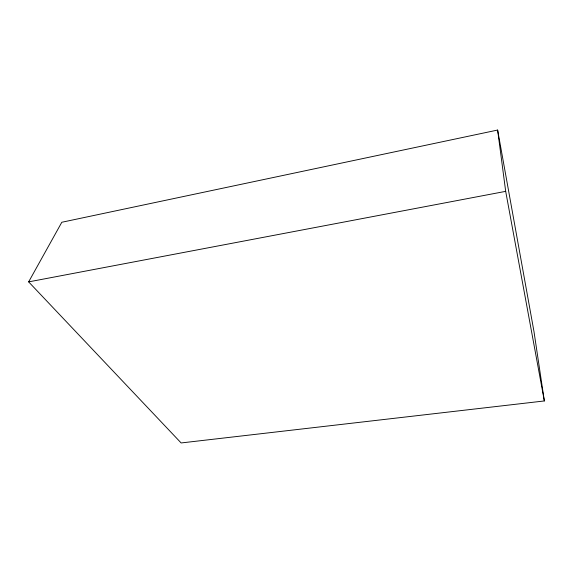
<?xml version="1.0" encoding="UTF-8"?>
<svg xmlns="http://www.w3.org/2000/svg" width="573" height="573" viewBox="0 0 573 573"><rect width="100%" height="100%" fill="white"/><g stroke="black" fill="none" stroke-linecap="round" stroke-linejoin="round"><path stroke-width="0.86" d="M28.65 281.88L61.812 222.26L497.629 130.05L534.007 331.703L544.35 400.95L181.132 442.95L28.65 281.88L505.687 191.353L497.629 130.05M505.687 191.353L544.35 400.95"/></g></svg>
